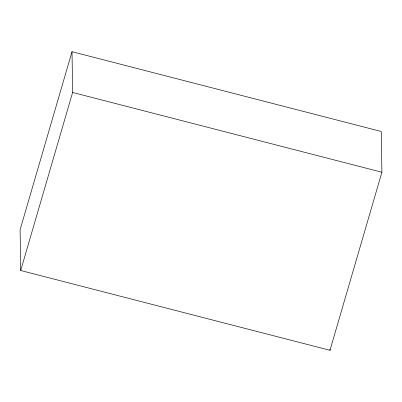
<?xml version="1.0" encoding="UTF-8"?>
<svg xmlns="http://www.w3.org/2000/svg" width="402" height="402" viewBox="0 0 402 402"><rect width="100%" height="100%" fill="white"/><g stroke="black" fill="none" stroke-linecap="round" stroke-linejoin="round"><path stroke-width="0.6" d="M72.018 51.702L20.1 229.758L20.698 270.501L329.982 350.298L381.9 172.242L381.302 131.499L72.018 51.702L72.616 92.45L20.698 270.501M72.616 92.45L381.9 172.242M329.962 349.042L329.982 350.298"/></g></svg>
